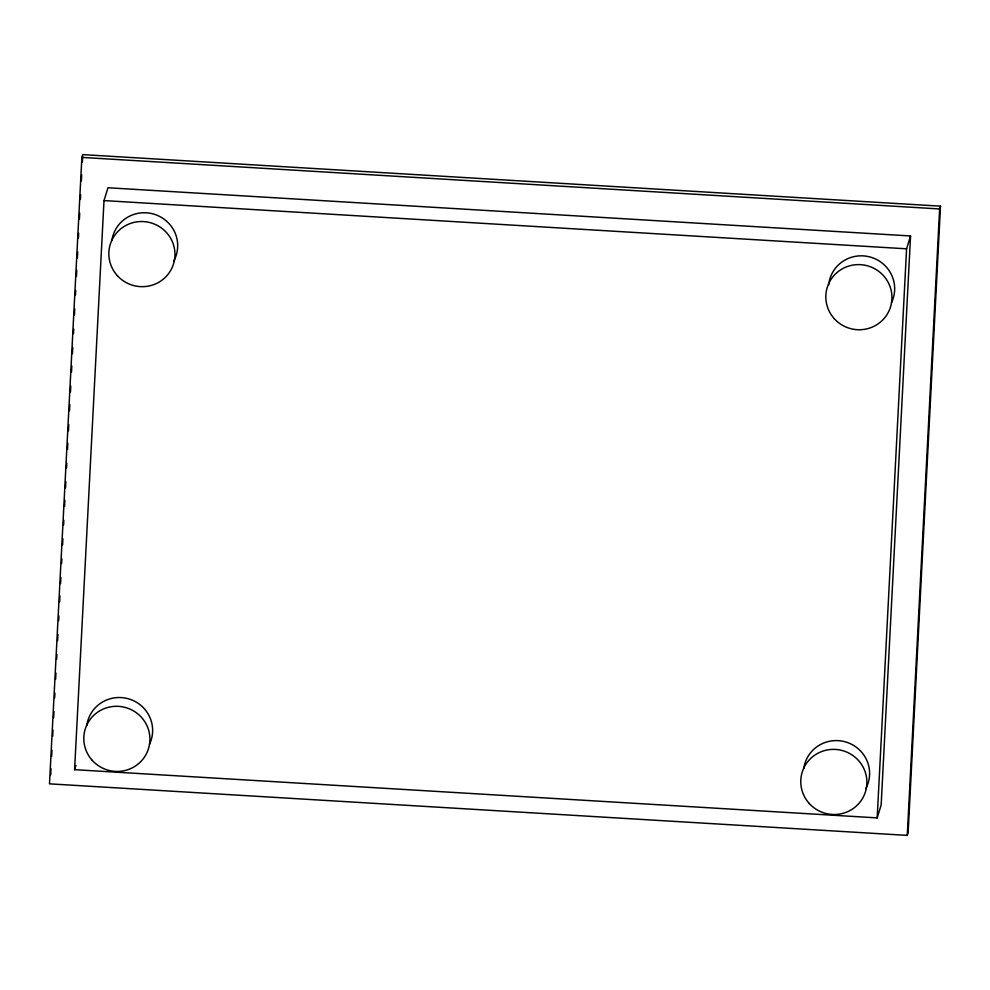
<?xml version="1.0" encoding="UTF-8"?>
<svg xmlns="http://www.w3.org/2000/svg" width="990" height="990" viewBox="0 0 990 990"><rect width="100%" height="100%" fill="white"/><g stroke="black" fill="none" stroke-linecap="round" stroke-linejoin="round"><path stroke-width="1.49" d="M81.873 157.41L49.5 783.845L907.261 835.387L908.127 832.59L940.5 206.155L82.739 154.613L81.873 157.41L939.634 208.952L940.5 206.155M50.688 774.873L51.01 768.71M51.641 756.36L51.963 750.185M52.68 736.3L53.002 730.137M53.633 717.787L53.955 711.612M54.673 697.727L54.908 693.099M55.626 679.214L55.947 673.039M56.665 659.154L56.9 654.526M57.618 640.641L57.94 634.466M58.657 620.582L58.893 615.953M59.61 602.068L59.932 595.893M60.576 583.556L60.885 577.38M61.603 563.496L61.85 558.867M62.568 544.983L62.877 538.808M63.595 524.923L63.843 520.294M64.56 506.41L64.87 500.235M65.513 487.884L65.835 481.722M66.553 467.837L66.788 463.196M67.506 449.312L67.827 443.149M68.459 430.799L68.78 424.623M69.498 410.739L69.82 404.576M70.451 392.226L70.773 386.05M71.49 372.166L71.812 365.991M72.443 353.653L72.765 347.478M73.483 333.593L73.73 328.965M74.448 315.08L74.757 308.905M75.475 295.02L75.723 290.392M76.44 276.507L76.75 270.332M77.393 257.994L77.715 251.819M78.433 237.934L78.668 233.306M79.386 219.421L79.707 213.246M80.425 199.361L80.66 194.733M81.378 180.848L81.7 174.673M82.331 162.323L82.653 156.16M74.597 769.676L104 200.586L107.984 187.754L910.553 235.967L881.149 805.056L877.177 817.889L74.597 769.676L75.921 765.394M877.177 817.889L906.58 248.812L910.553 235.967M907.261 835.387L939.634 208.952M104 200.586L906.58 248.812M86.835 725.286A33.116 32.522 17.2 0 1 129.059 698.977A33.116 32.522 17.2 0 1 149.441 744.369M828.679 285.009A33.116 32.522 17.2 0 1 870.383 257.078A33.116 32.522 17.2 0 1 891.47 302.68M803.806 768.364A33.116 32.522 17.2 0 1 846.722 742.265A33.116 32.522 17.2 0 1 865.767 788.708M111.882 240.521A33.116 32.522 17.2 0 1 154.799 214.422A33.116 32.522 17.2 0 1 173.844 260.865M92.33 760.456A33.116 32.522 17.2 0 0 148.327 749.207A33.116 32.522 17.2 0 0 109.94 706.947A33.116 32.522 17.2 0 0 92.33 760.456M834.347 318.768A33.116 32.522 17.2 0 0 890.344 307.506A33.116 32.522 17.2 0 0 851.957 265.258A33.116 32.522 17.2 0 0 834.347 318.768M809.3 803.534A33.116 32.522 17.2 0 0 865.297 792.285A33.116 32.522 17.2 0 0 826.91 750.024A33.116 32.522 17.2 0 0 809.3 803.534M117.377 275.69A33.116 32.522 17.2 0 0 173.374 264.429A33.116 32.522 17.2 0 0 134.987 222.181A33.116 32.522 17.2 0 0 117.377 275.69"/></g></svg>
